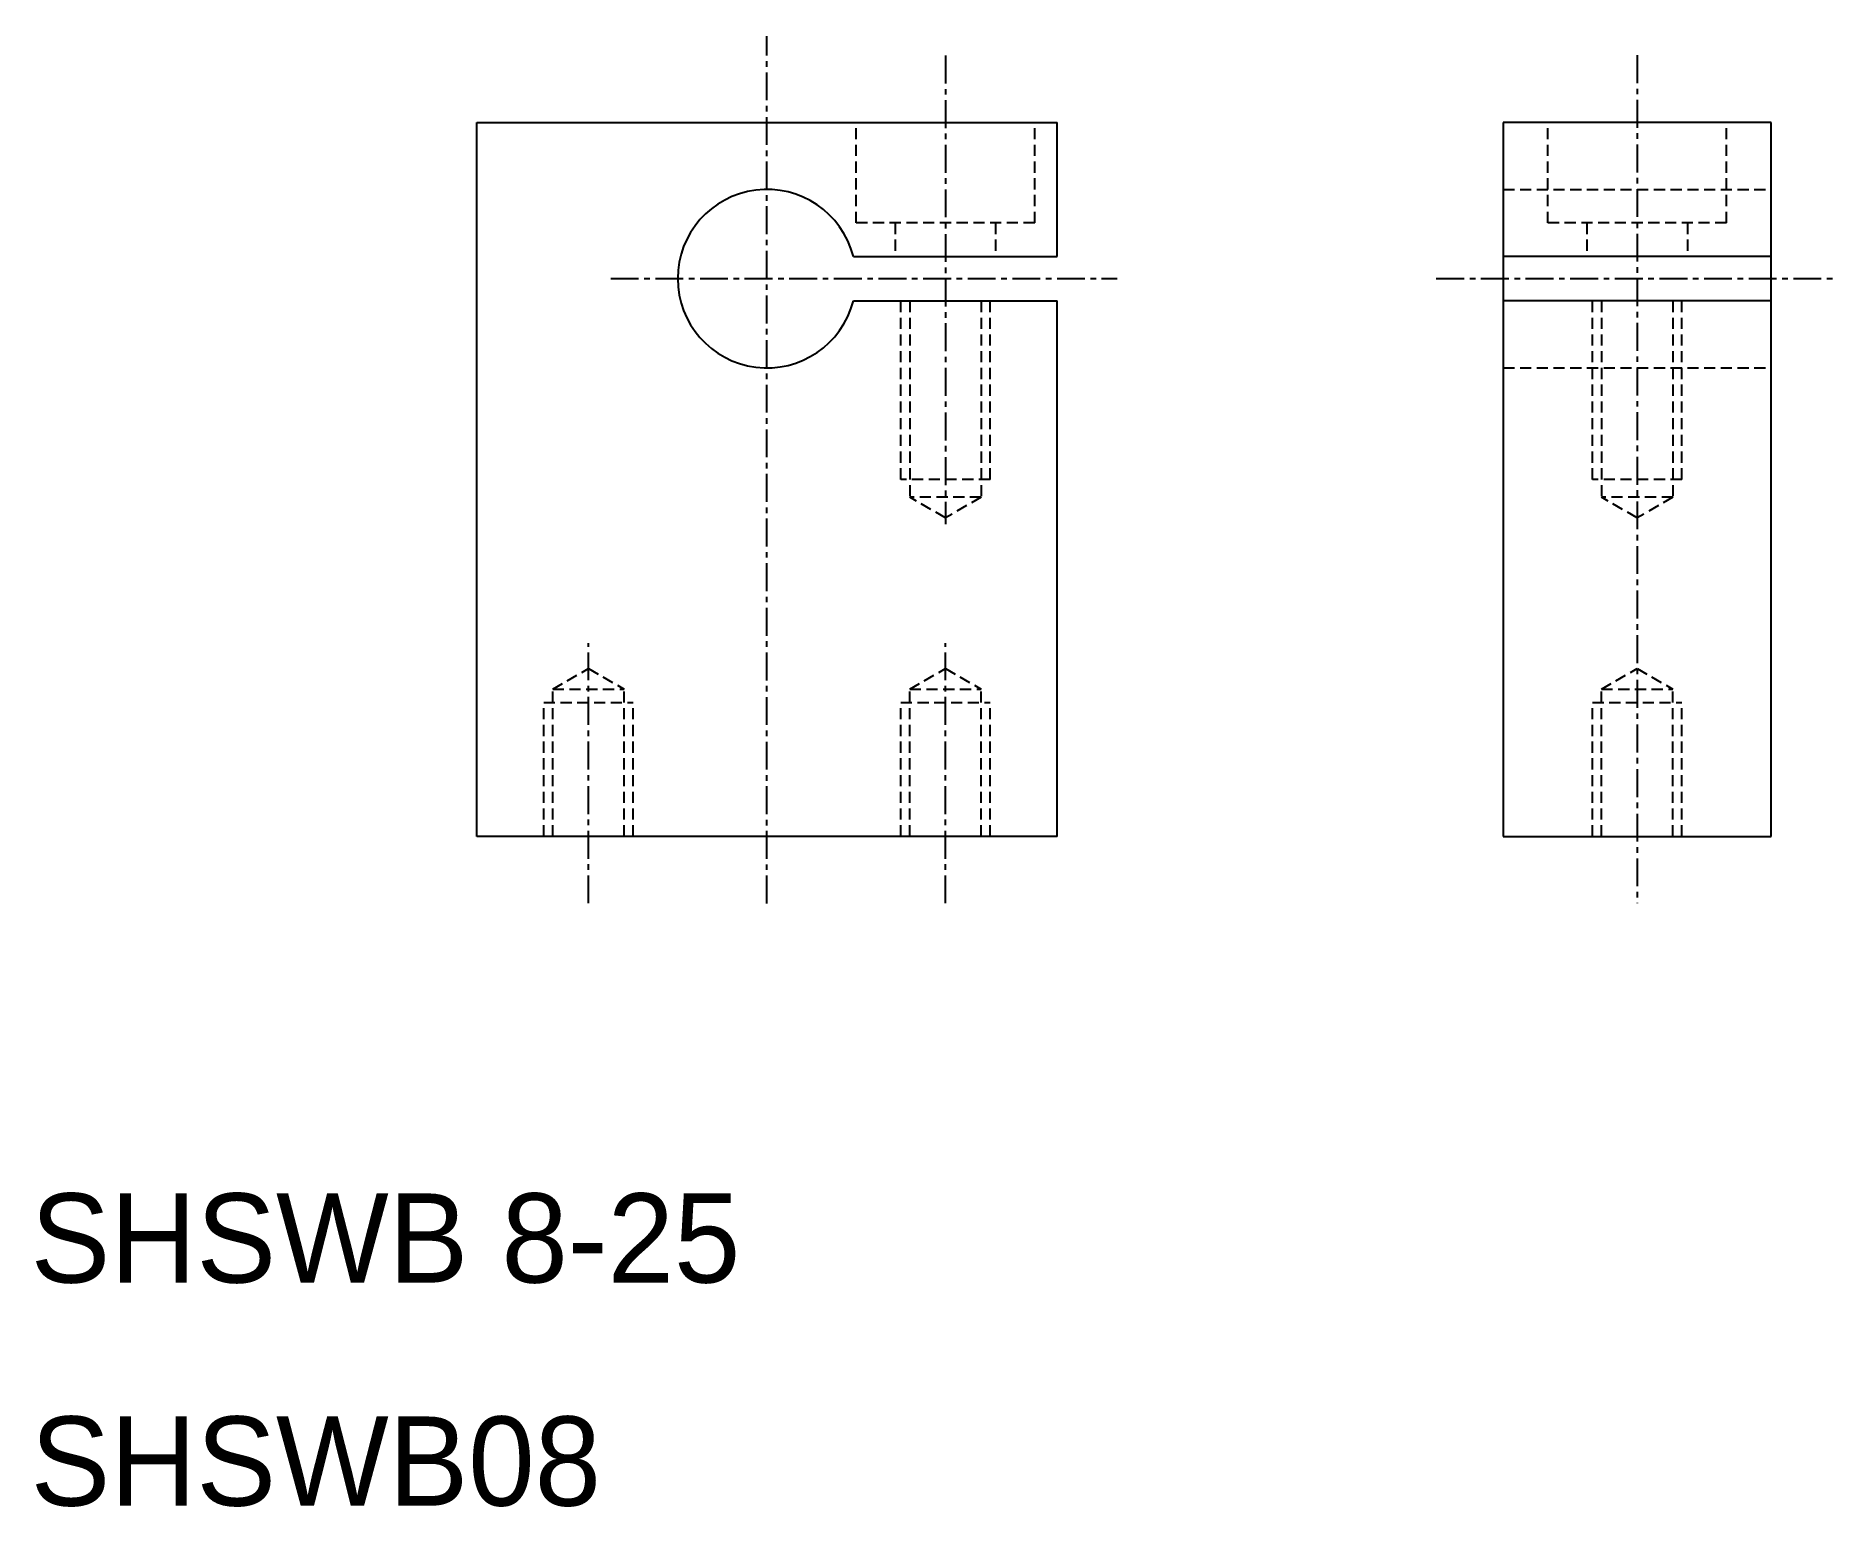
# Model space of a CAD drawing. Extents: x 10.2 to 91, y 9.9 to 75.9.
import ezdxf

# ---------------------------------------------------------------- set-up
doc = ezdxf.new("R2010")
doc.units = 0
doc.linetypes.add('CENTER', pattern=[2, 1.25, -0.25, 0.25, -0.25])
doc.linetypes.add('DASHED', pattern=[0.75, 0.5, -0.25])
doc.layers.get('0').update_dxf_attribs({"linetype": 'CONTINUOUS'})
doc.layers.add('CENTER', color=1, linetype='CENTER')

msp = doc.modelspace()

# ---------------------------------------------------------------- linework, layer by layer
at = {"color": 7, "linetype": 'CONTINUOUS'}
for p, q in [((30, 40), (30, 72)), ((30, 72), (56, 72)), ((56, 66), (56, 72)), ((76, 72), (76, 40)), ((88, 72), (76, 72)), ((88, 40), (88, 72)), ((46.873, 66), (56, 66)), ((88, 66), (76, 66)), ((46.873, 64), (56, 64)), ((56, 40), (56, 64)), ((88, 64), (76, 64)), ((56, 40), (30, 40)), ((76, 40), (88, 40))]:
    msp.add_line(p, q, dxfattribs=at)
at = {"color": 3, "linetype": 'DASHED'}
for p, q in [((47, 67.5), (47, 72)), ((55, 67.5), (55, 72)), ((78, 67.5), (78, 72)), ((86, 67.5), (86, 72)), ((76, 69), (88, 69)), ((55, 67.5), (47, 67.5)), ((48.75, 67.5), (48.75, 66)), ((53.25, 67.5), (53.25, 66)), ((86, 67.5), (78, 67.5)), ((79.75, 67.5), (79.75, 66)), ((84.25, 67.5), (84.25, 66)), ((49, 56), (49, 64)), ((49.4, 64), (49.4, 55.2)), ((52.6, 64), (52.6, 55.2)), ((53, 56), (53, 64)), ((80, 56), (80, 64)), ((80.4, 64), (80.4, 55.2)), ((83.6, 64), (83.6, 55.2)), ((84, 56), (84, 64)), ((76, 61), (88, 61)), ((53, 56), (49, 56)), ((84, 56), (80, 56)), ((52.6, 55.2), (49.4, 55.2)), ((51, 54.276), (49.4, 55.2)), ((52.6, 55.2), (51, 54.276)), ((83.6, 55.2), (80.4, 55.2)), ((82, 54.276), (80.4, 55.2)), ((83.6, 55.2), (82, 54.276)), ((33.4, 46.6), (35, 47.524)), ((35, 47.524), (36.6, 46.6)), ((49.4, 46.6), (51, 47.524)), ((51, 47.524), (52.6, 46.6)), ((80.4, 46.6), (82, 47.524)), ((82, 47.524), (83.6, 46.6)), ((33.4, 40), (33.4, 46.6)), ((33.4, 46.6), (36.6, 46.6)), ((36.6, 40), (36.6, 46.6)), ((49.4, 40), (49.4, 46.6)), ((49.4, 46.6), (52.6, 46.6)), ((52.6, 40), (52.6, 46.6)), ((80.4, 46.6), (83.6, 46.6)), ((80.4, 40), (80.4, 46.6)), ((83.6, 40), (83.6, 46.6)), ((33, 40), (33, 46)), ((33, 46), (37, 46)), ((37, 40), (37, 46)), ((49, 40), (49, 46)), ((49, 46), (53, 46)), ((53, 40), (53, 46)), ((80, 46), (84, 46)), ((80, 40), (80, 46)), ((84, 40), (84, 46))]:
    msp.add_line(p, q, dxfattribs=at)
at = {"color": 7, "linetype": 'CONTINUOUS'}
msp.add_arc((43, 65), 4, 14.47751, 345.52249, dxfattribs=at)
at = {"layer": 'CENTER', "color": 1, "linetype": 'CENTER'}
for p, q in [((43, 36.995), (43, 75.875)), ((51, 75), (51, 54)), ((82, 75.015), (82, 37)), ((36, 65), (58.701, 65)), ((73, 65), (91, 65)), ((35, 37), (35, 48.657)), ((51, 37), (51, 48.657))]:
    msp.add_line(p, q, dxfattribs=at)

# ---------------------------------------------------------------- texts
at = {"color": 7, "linetype": 'CONTINUOUS'}
for s, p in [('SHSWB 8-25', (10, 20)), ('SHSWB08', (10, 10))]:
    msp.add_text(s, height=4, dxfattribs=at).set_placement(p)

doc.saveas('drawing.dxf')
